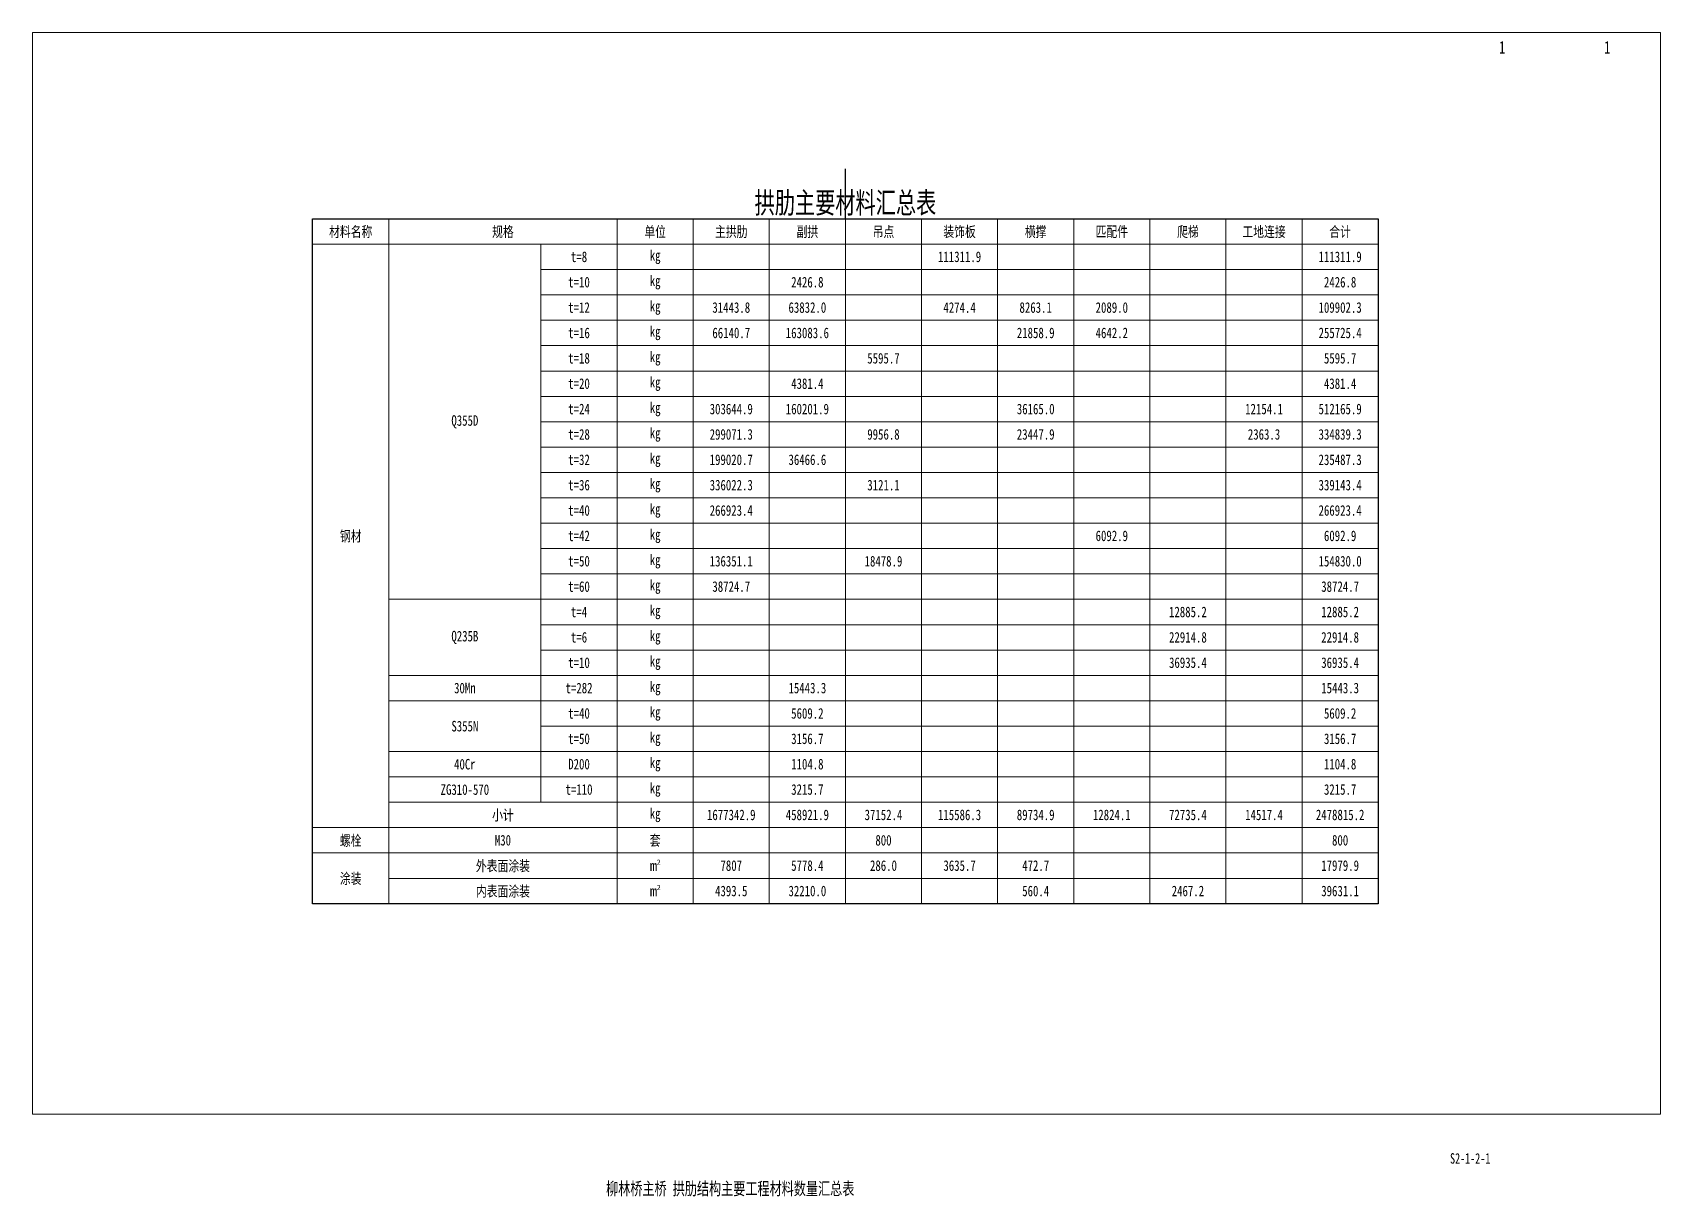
# Paper-space layout '布局1' of a CAD drawing. Header units: millimetres. Extents: x 1143 to 1528, y -267 to 8.
import ezdxf
from ezdxf.enums import TextEntityAlignment as Align

# ---------------------------------------------------------------- set-up
doc = ezdxf.new("R2010")
doc.units = ezdxf.units.MM
doc.layers.get('0').update_dxf_attribs({"lineweight": 15})
doc.layers.get('Defpoints').update_dxf_attribs({"color": 8})
for name, color, linetype, lineweight in [('文字', 7, 'Continuous', 15), ('标注线及字体', 2, 'Continuous', 15), ('钢筋', 1, 'Continuous', 30)]:
    doc.layers.add(name, color=color, linetype=linetype, lineweight=lineweight)
doc.styles.add('111', font='仿宋_GB2312.TTF', dxfattribs={"width": 0.7})
doc.styles.add('Annotative', font='')
doc.styles.add('FS', font='', dxfattribs={"width": 0.75})
doc.styles.add('图号专用', font='仿宋_GB2312.TTF', dxfattribs={"width": 0.7})
doc.styles.get('Annotative').set_extended_font_data('仿宋_GB2312')
doc.styles.get('FS').set_extended_font_data('仿宋_GB2312')

psp = doc.layouts.new('布局1')

# ---------------------------------------------------------------- linework, layer by layer
for p, q in [((1226.75, -35.57), (1226.75, -197.57)), ((1280.75, -35.57), (1280.75, -197.57)), ((1298.75, -35.57), (1298.75, -197.57)), ((1316.75, -35.57), (1316.75, -197.57)), ((1334.75, -35.57), (1334.75, -197.57)), ((1352.75, -35.57), (1352.75, -197.57)), ((1370.75, -35.57), (1370.75, -197.57)), ((1388.75, -35.57), (1388.75, -197.57)), ((1406.75, -35.57), (1406.75, -197.57)), ((1424.75, -35.57), (1424.75, -197.57)), ((1442.75, -35.57), (1442.75, -197.57)), ((1208.75, -41.57), (1460.75, -41.57)), ((1262.75, -41.57), (1262.75, -173.57)), ((1262.75, -47.57), (1460.75, -47.57)), ((1262.75, -53.57), (1460.75, -53.57)), ((1262.75, -59.57), (1460.75, -59.57)), ((1262.75, -65.57), (1460.75, -65.57)), ((1262.75, -71.57), (1460.75, -71.57)), ((1262.75, -77.57), (1460.75, -77.57)), ((1262.75, -83.57), (1460.75, -83.57)), ((1262.75, -89.57), (1460.75, -89.57)), ((1262.75, -95.57), (1460.75, -95.57)), ((1262.75, -101.57), (1460.75, -101.57)), ((1262.75, -107.57), (1460.75, -107.57)), ((1262.75, -113.57), (1460.75, -113.57)), ((1262.75, -119.57), (1460.75, -119.57)), ((1226.75, -125.57), (1460.75, -125.57)), ((1262.75, -131.57), (1460.75, -131.57)), ((1262.75, -137.57), (1460.75, -137.57)), ((1226.75, -143.57), (1460.75, -143.57)), ((1226.75, -149.57), (1460.75, -149.57)), ((1262.75, -155.57), (1460.75, -155.57)), ((1226.75, -161.57), (1460.75, -161.57)), ((1226.75, -167.57), (1460.75, -167.57)), ((1226.75, -173.57), (1460.75, -173.57)), ((1208.75, -179.57), (1460.75, -179.57)), ((1208.75, -185.57), (1460.75, -185.57)), ((1226.75, -191.57), (1460.75, -191.57))]:
    psp.add_line(p, q)
at = {"layer": 'Defpoints'}
psp.add_line((1334.75, -35.57), (1334.75, -23.73), dxfattribs=at)
at = {"layer": '钢筋'}
psp.add_lwpolyline([(1208.75, -35.57), (1460.75, -35.57), (1460.75, -197.57), (1208.75, -197.57)], close=True, dxfattribs=at)

# ---------------------------------------------------------------- texts
at = {"color": 7, "style": 'Annotative', "width": 0.75}
for s, p in [('材料名称', (1217.75, -38.57)), ('规格', (1253.75, -38.57)), ('单位', (1289.75, -38.57)), ('主拱肋', (1307.75, -38.57)), ('副拱', (1325.75, -38.57)), ('吊点', (1343.75, -38.57)), ('装饰板', (1361.75, -38.57)), ('横撑', (1379.75, -38.57)), ('匹配件', (1397.75, -38.57)), ('爬梯', (1415.75, -38.57)), ('工地连接', (1433.75, -38.57)), ('合计', (1451.75, -38.57)), ('t=8', (1271.75, -44.57)), ('kg', (1289.75, -44.57)), ('111311.9', (1361.75, -44.57)), ('111311.9', (1451.75, -44.57)), ('t=10', (1271.75, -50.57)), ('kg', (1289.75, -50.57)), ('2426.8', (1325.75, -50.57)), ('2426.8', (1451.75, -50.57)), ('t=12', (1271.75, -56.57)), ('kg', (1289.75, -56.57)), ('31443.8', (1307.75, -56.57)), ('63832.0', (1325.75, -56.57)), ('4274.4', (1361.75, -56.57)), ('8263.1', (1379.75, -56.57)), ('2089.0', (1397.75, -56.57)), ('109902.3', (1451.75, -56.57)), ('t=16', (1271.75, -62.57)), ('kg', (1289.75, -62.57)), ('66140.7', (1307.75, -62.57)), ('163083.6', (1325.75, -62.57)), ('21858.9', (1379.75, -62.57)), ('4642.2', (1397.75, -62.57)), ('255725.4', (1451.75, -62.57)), ('t=18', (1271.75, -68.57)), ('kg', (1289.75, -68.57)), ('5595.7', (1343.75, -68.57)), ('5595.7', (1451.75, -68.57)), ('kg', (1289.75, -74.57)), ('t=20', (1271.75, -74.57)), ('4381.4', (1325.75, -74.57)), ('4381.4', (1451.75, -74.57)), ('t=24', (1271.75, -80.57)), ('kg', (1289.75, -80.57)), ('303644.9', (1307.75, -80.57)), ('160201.9', (1325.75, -80.57)), ('36165.0', (1379.75, -80.57)), ('12154.1', (1433.75, -80.57)), ('512165.9', (1451.75, -80.57)), ('Q355D', (1244.75, -83.57)), ('t=28', (1271.75, -86.57)), ('kg', (1289.75, -86.57)), ('299071.3', (1307.75, -86.57)), ('9956.8', (1343.75, -86.57)), ('23447.9', (1379.75, -86.57)), ('2363.3', (1433.75, -86.57)), ('334839.3', (1451.75, -86.57)), ('t=32', (1271.75, -92.57)), ('kg', (1289.75, -92.57)), ('199020.7', (1307.75, -92.57)), ('36466.6', (1325.75, -92.57)), ('235487.3', (1451.75, -92.57)), ('t=36', (1271.75, -98.57)), ('kg', (1289.75, -98.57)), ('336022.3', (1307.75, -98.57)), ('3121.1', (1343.75, -98.57)), ('339143.4', (1451.75, -98.57)), ('t=40', (1271.75, -104.57)), ('kg', (1289.75, -104.57)), ('266923.4', (1307.75, -104.57)), ('266923.4', (1451.75, -104.57)), ('钢材', (1217.75, -110.57)), ('t=42', (1271.75, -110.57)), ('kg', (1289.75, -110.57)), ('6092.9', (1397.75, -110.57)), ('6092.9', (1451.75, -110.57)), ('t=50', (1271.75, -116.57)), ('kg', (1289.75, -116.57)), ('136351.1', (1307.75, -116.57)), ('18478.9', (1343.75, -116.57)), ('154830.0', (1451.75, -116.57)), ('t=60', (1271.75, -122.57)), ('kg', (1289.75, -122.57)), ('38724.7', (1307.75, -122.57)), ('38724.7', (1451.75, -122.57)), ('kg', (1289.75, -128.57)), ('t=4', (1271.75, -128.57)), ('12885.2', (1415.75, -128.57)), ('12885.2', (1451.75, -128.57)), ('Q235B', (1244.75, -134.57)), ('t=6', (1271.75, -134.57)), ('kg', (1289.75, -134.57)), ('22914.8', (1415.75, -134.57)), ('22914.8', (1451.75, -134.57)), ('t=10', (1271.75, -140.57)), ('kg', (1289.75, -140.57)), ('36935.4', (1415.75, -140.57)), ('36935.4', (1451.75, -140.57)), ('30Mn', (1244.75, -146.57)), ('t=282', (1271.75, -146.57)), ('kg', (1289.75, -146.57)), ('15443.3', (1325.75, -146.57)), ('15443.3', (1451.75, -146.57)), ('t=40', (1271.75, -152.57)), ('kg', (1289.75, -152.57)), ('5609.2', (1325.75, -152.57)), ('5609.2', (1451.75, -152.57)), ('S355N', (1244.75, -155.57)), ('t=50', (1271.75, -158.57)), ('kg', (1289.75, -158.57)), ('3156.7', (1325.75, -158.57)), ('3156.7', (1451.75, -158.57)), ('40Cr', (1244.75, -164.57)), ('D200', (1271.75, -164.57)), ('kg', (1289.75, -164.57)), ('1104.8', (1325.75, -164.57)), ('1104.8', (1451.75, -164.57)), ('ZG310-570', (1244.75, -170.57)), ('t=110', (1271.75, -170.57)), ('kg', (1289.75, -170.57)), ('3215.7', (1325.75, -170.57)), ('3215.7', (1451.75, -170.57)), ('小计', (1253.75, -176.57)), ('kg', (1289.75, -176.57)), ('1677342.9', (1307.75, -176.57)), ('458921.9', (1325.75, -176.57)), ('37152.4', (1343.75, -176.57)), ('115586.3', (1361.75, -176.57)), ('89734.9', (1379.75, -176.57)), ('12824.1', (1397.75, -176.57)), ('72735.4', (1415.75, -176.57)), ('14517.4', (1433.75, -176.57)), ('2478815.2', (1451.75, -176.57)), ('螺栓', (1217.75, -182.57)), ('M30', (1253.75, -182.57)), ('套', (1289.75, -182.57)), ('800', (1343.75, -182.57)), ('800', (1451.75, -182.57)), ('外表面涂装', (1253.75, -188.57)), ('7807', (1307.75, -188.57)), ('5778.4', (1325.75, -188.57)), ('286.0', (1343.75, -188.57)), ('3635.7', (1361.75, -188.57)), ('472.7', (1379.75, -188.57)), ('17979.9', (1451.75, -188.57)), ('涂装', (1217.75, -191.57)), ('内表面涂装', (1253.75, -194.57)), ('4393.5', (1307.75, -194.57)), ('32210.0', (1325.75, -194.57)), ('560.4', (1379.75, -194.57)), ('2467.2', (1415.75, -194.57)), ('39631.1', (1451.75, -194.57))]:
    psp.add_text(s, height=2.5, dxfattribs=at).set_placement(p, align=Align.MIDDLE)
at = {"color": 7, "style": 'Annotative'}
for s, height, p in [('m', 2.5, (1288.5, -189.82)), ('2', 1.25, (1290.1, -188.36)), ('m', 2.5, (1288.5, -195.82)), ('2', 1.25, (1290.1, -194.36))]:
    psp.add_text(s, height=height, dxfattribs=at).set_placement(p)
at = {"color": 0, "linetype": 'Continuous', "style": '图号专用', "width": 0.7}
psp.add_text('S2-1-2-1', height=2.5, dxfattribs=at).set_placement((1482.51, -257.81), align=Align.MIDDLE)
at = {"layer": '文字', "style": 'FS', "width": 0.7}
for s, p in [('1', (1490.07, 4.99)), ('1', (1514.94, 4.99)), ('柳林桥主桥 拱肋结构主要工程材料数量汇总表', (1307.51, -264.91))]:
    psp.add_text(s, height=3, dxfattribs=at).set_placement(p, align=Align.MIDDLE)
at = {"layer": '标注线及字体', "color": 0, "style": '111', "width": 0.7}
psp.add_text('拱肋主要材料汇总表', height=5, dxfattribs=at).set_placement((1334.75, -31.69), align=Align.MIDDLE)

# ---------------------------------------------------------------- viewports
at = {"layer": 'Defpoints'}
psp.add_viewport(center=(1335.01, -119.41), size=(385, 255.8), view_center_point=(21689.94, 7622.9), view_height=1461.7143, dxfattribs=at)

doc.saveas('drawing.dxf')
